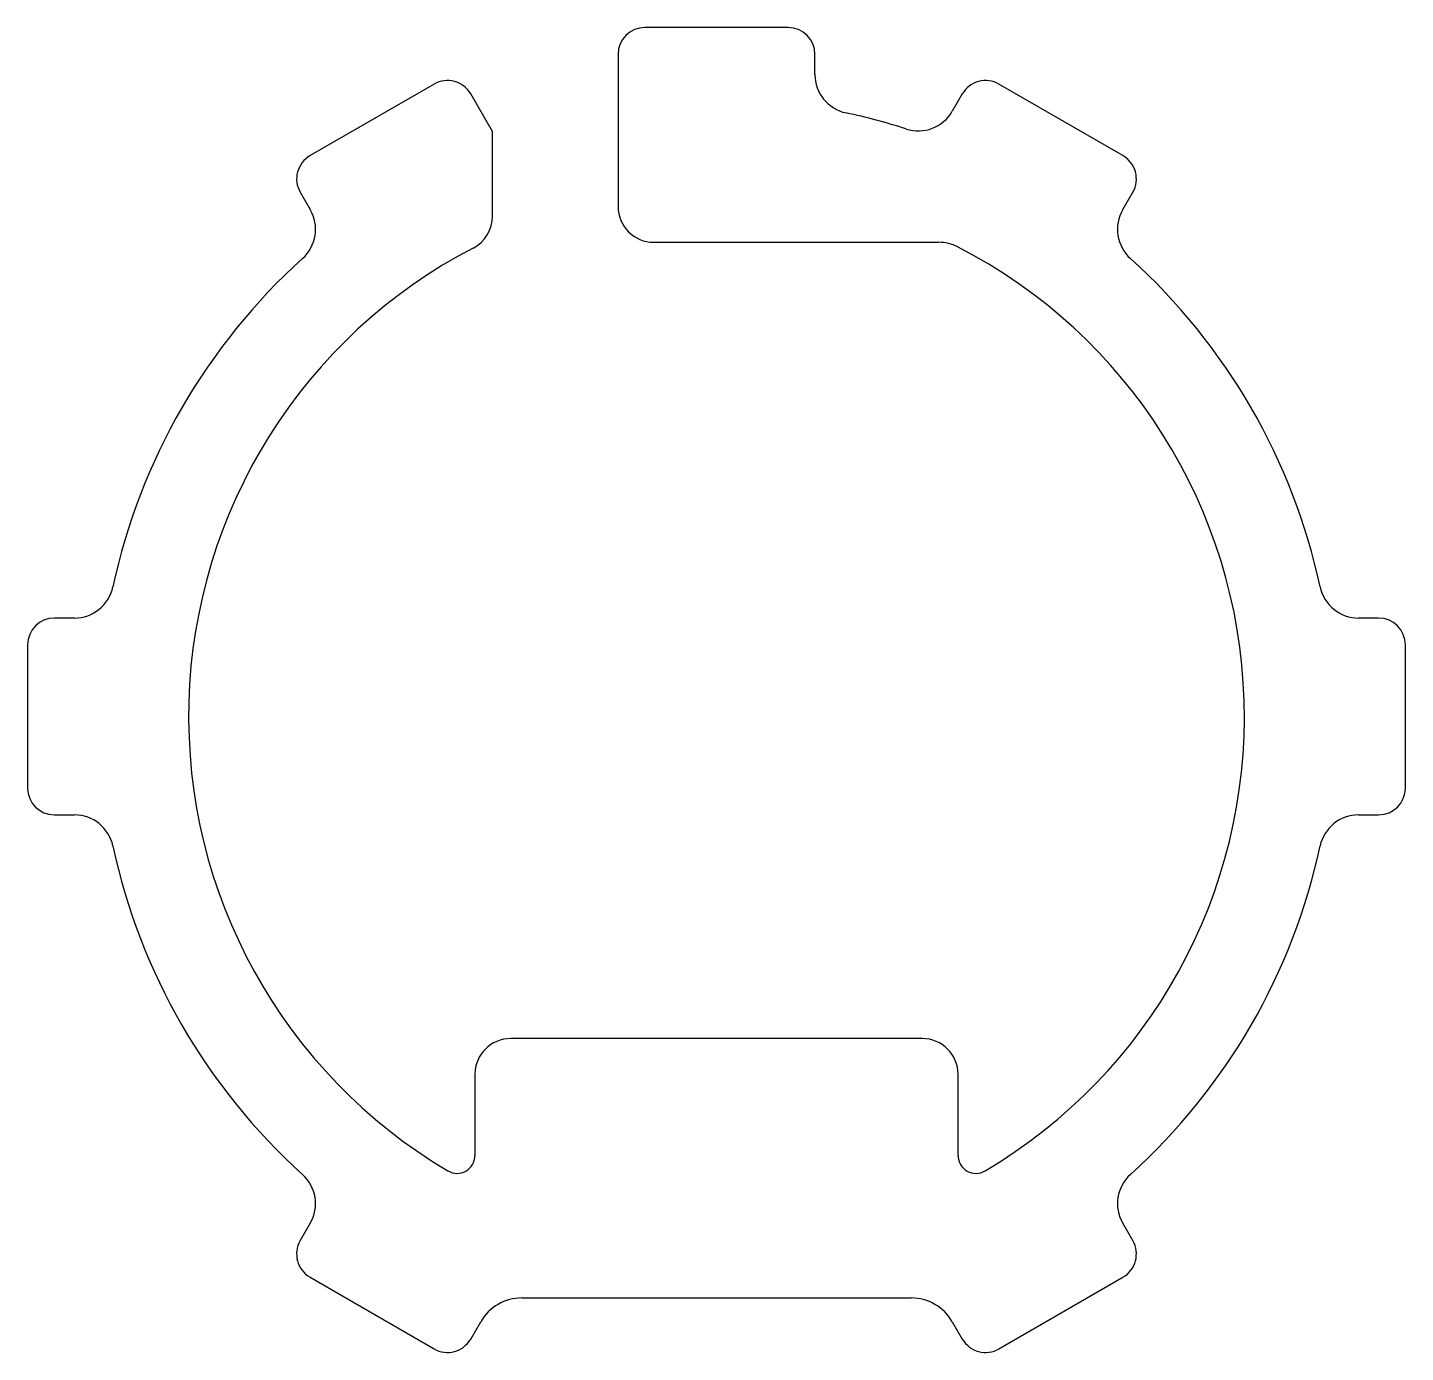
# Model space of a CAD drawing. Header units: millimetres. Extents: x -19.3 to 19.3, y 0.7 to 37.8.
import ezdxf

# ---------------------------------------------------------------- set-up
doc = ezdxf.new("R2010")
doc.units = ezdxf.units.MM
doc.layers.get('0').update_dxf_attribs({"linetype": 'CONTINUOUS'})

msp = doc.modelspace()

# ---------------------------------------------------------------- linework, layer by layer
for p, q in [((2, 37.75), (-2, 37.75)), ((-2.75, 37), (-2.75, 32.75)), ((2.75, 36.44), (2.75, 37)), ((-7.893, 36.171), (-11.357, 34.171)), ((-6.26, 34.842), (-6.868, 35.896)), ((6.868, 35.896), (6.589, 35.412)), ((11.357, 34.171), (7.893, 36.171)), ((-6.26, 32.477), (-6.26, 34.842)), ((-11.632, 33.146), (-11.352, 32.662)), ((11.352, 32.662), (11.632, 33.146)), ((-1.75, 31.75), (6.206, 31.75)), ((-17.94, 21.25), (-18.5, 21.25)), ((18.5, 21.25), (17.94, 21.25)), ((-19.25, 20.5), (-19.25, 16.5)), ((19.25, 16.5), (19.25, 20.5)), ((-18.5, 15.75), (-17.94, 15.75)), ((17.94, 15.75), (18.5, 15.75)), ((5.75, 9.5), (-5.75, 9.5)), ((-6.75, 8.5), (-6.75, 6.232)), ((6.75, 6.232), (6.75, 8.5)), ((-11.352, 4.338), (-11.632, 3.854)), ((11.632, 3.854), (11.352, 4.338)), ((-11.357, 2.829), (-7.893, 0.829)), ((7.893, 0.829), (11.357, 2.829)), ((-5.442, 2.25), (5.442, 2.25)), ((-6.868, 1.104), (-6.589, 1.588)), ((6.589, 1.588), (6.868, 1.104))]:
    msp.add_line(p, q)
for centre, radius, start, end in [((-2, 37), 0.75, 90, 180), ((2, 37), 0.75, 0, 90), ((-7.518, 35.521), 0.75, 30, 120), ((3.849, 36.44), 1.099, 180, 257.8923), ((7.518, 35.521), 0.75, 60, 150), ((0, 18.5), 17.25, 72.1077, 77.8923), ((5.637, 35.961), 1.099, 252.1077, 330), ((-10.982, 33.521), 0.75, 120, 210), ((10.982, 33.521), 0.75, -30, 60), ((-1.75, 32.75), 1, 180, 270), ((-12.303, 32.113), 1.099, -47.8923, 30), ((-7.26, 32.477), 1, -62.5526, 0), ((12.303, 32.113), 1.099, 150.0001, 227.8923), ((0, 18.5), 14.75, 117.4474, 239.4179), ((6.206, 30.59), 1.16, 62.8257, 90), ((0, 18.5), 14.75, -59.4179, 62.8257), ((0, 18.5), 17.25, 132.1077, 167.8906), ((0, 18.5), 17.25, 12.1077, 47.8923), ((-17.94, 22.349), 1.099, 270, 347.9189), ((17.94, 22.349), 1.099, 192.1077, 270), ((-18.5, 20.5), 0.75, 90, 179.9997), ((18.5, 20.5), 0.75, 0, 90), ((-18.5, 16.5), 0.75, 180, 270), ((18.5, 16.5), 0.75, -90, 0), ((-17.94, 14.651), 1.099, 12.1077, 90), ((17.94, 14.651), 1.099, 90.0001, 167.9234), ((0, 18.5), 17.25, 192.1077, 227.8878), ((0, 18.5), 17.25, 312.1077, 347.8903), ((-5.75, 8.5), 1, 90, 180), ((5.75, 8.5), 1, 0, 90), ((-7.25, 6.232), 0.5, -120.5821, 0), ((7.25, 6.232), 0.5, 180, 300.5821), ((-12.303, 4.887), 1.099, -29.9999, 47.9631), ((12.303, 4.887), 1.099, 132.1077, 210), ((-10.982, 3.479), 0.75, 150, 240), ((10.982, 3.479), 0.75, -60, 30), ((-5.442, 0.926), 1.324, 90, 149.9997), ((5.442, 0.926), 1.324, 29.9998, 90), ((-7.518, 1.479), 0.75, 240, 330), ((7.518, 1.479), 0.75, 210, 300)]:
    msp.add_arc(centre, radius, start, end)

doc.saveas('drawing.dxf')
